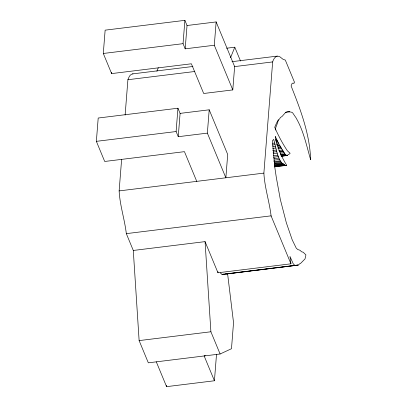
<?xml version="1.0" encoding="UTF-8"?>
<svg xmlns="http://www.w3.org/2000/svg" width="407" height="407" viewBox="0 0 407 407"><rect width="100%" height="100%" fill="white"/><g stroke="black" fill="none" stroke-linecap="round" stroke-linejoin="round"><path stroke-width="0.61" d="M196.749 181.364L184.447 151.658L104.696 161.467L96.362 141.346L98.204 118.03L177.951 108.221L180.092 113.385L178.251 136.701L207.361 133.125L225.86 177.783L227.701 154.467L209.203 109.804L180.092 113.385M103.297 53.475L105.138 30.159L184.89 20.35L187.027 25.514L185.185 48.83L214.296 45.248L232.794 89.911L203.688 93.493L191.382 63.787L111.63 73.596L103.297 53.475L183.048 43.666L185.185 48.83M111.63 73.596L111.732 72.334M227.605 273.799L233.537 322.644L231.481 348.723L220.106 353.998L148.326 362.825L139.123 340.598L133.287 250.458L126.323 233.638C124.644 219.266 119.887 205.382 119.134 190.908L121.627 159.32M125.117 115.1L127.91 79.721C128.841 77.396 129.747 74.522 132.514 73.906L192.928 66.478M178.251 136.701L176.114 131.537L177.951 108.221M183.048 43.666L184.89 20.35M216.499 354.517L214.428 380.764L166.58 386.65L166.677 385.398M207.361 133.125L209.203 109.804M214.296 45.248L216.137 21.932L187.027 25.514M232.794 89.911L234.636 66.595L216.137 21.932M271.123 216.183C269.444 201.689 264.657 187.693 263.878 173.107L272.654 61.92C273.397 58.908 276.083 54.614 279.665 56.629L283.155 59.376L285.307 60.073L294.475 82.214L293.879 83.532L293.243 83.023L292.119 83.354L291.102 85.953C300.508 109.671 309.773 133.867 310.638 159.732C306.532 145.696 303.617 130.957 296.22 118.183A11.798 2.803 83 0 0 295.294 116.768L292.587 112.744L291.707 112.251L289.759 111.854L285.399 112.388M275.33 130.067C275.498 126.409 277.996 123.499 278.246 119.826M156.893 71.21L158.308 67.71M230.55 57.718L234.793 47.207L226.607 48.214M281.832 156.156L287.495 155.459L287.886 154.797L289.667 153.836L290.14 153.297L287.408 150.829C282.438 143.386 278.281 135.495 274.705 127.284C276.043 124.394 277.121 120.772 279.726 118.747L280.342 117.537L282.041 116.473L285.816 112.22L288.568 111.35L289.759 111.854M225.748 273.835L226.175 273.596M275.641 267.877L298.29 265.089L299.974 263.573L300.422 263.568L305.011 258.923L305.927 254.914L303.184 252.213L301.648 251.806L299.923 250.234L297.787 249.557L296.255 248.158L292.206 239.83L286.36 222.817L280.326 199.471L276.287 177.299L274.862 167.704L272.751 144.877L272.492 140.619L273.646 139.408C276.338 147.446 276.592 157.209 282.504 163.655L282.926 163.553L285.261 165.384L286.732 165.334C281.308 156.715 277.045 146.561 275.249 136.442L279.517 145.213L284.829 153.861L286.518 155.388L287.495 155.459M205.291 355.433L204.151 355.957L214.428 380.764M220.324 272.894L221.988 274.384L224.328 274.109M222.99 274.455L298.29 265.089M231.949 61.681L277.264 56.11M127.91 79.721L194.8 71.495M234.636 66.595L272.654 61.92M96.362 141.346L176.114 131.537M275.458 139.372L276.704 139.219M275.437 140.7L277.309 140.466M275.915 141.743L277.788 141.514M272.741 143.289L274.608 143.06M276.455 142.984L278.322 142.75M276.363 144.317L278.856 144.012M272.492 144.994L274.984 144.689M277.025 145.518L279.517 145.213M277.528 145.889L280.021 145.584M272.838 146.683L275.325 146.378M278.067 146.993L280.56 146.688M272.731 148.407L275.844 148.026M278.017 147.909L281.13 147.527M277.956 148.764L281.695 148.306M272.68 150.509L276.419 150.046M278.714 150.427L282.453 149.969M273.066 152.091L276.806 151.628M279.329 151.389L283.069 150.926M279.823 152.025L283.562 151.567M273.57 153.556L277.309 153.098M280.479 153.149L284.254 152.686M280.423 154.406L284.829 153.861M273.545 155.657L277.905 155.118M281.034 154.96L285.439 154.416M280.891 155.581L285.928 154.96M281.486 156.008L286.518 155.388M281.354 156.161L287.016 155.464M273.448 157.229L278.429 156.614M273.982 158.664L278.963 158.053M273.896 160.17L279.502 159.478M273.804 161.615L280.036 160.846M274.389 162.322L280.621 161.554M274.338 163.288L281.191 162.444M274.313 163.899L281.792 162.978M274.404 164.652L282.926 163.553M274.679 165.206L283.486 164.123M274.649 165.608L284.086 164.443M274.588 166.265L284.656 165.028M274.562 166.697L285.261 165.384M274.298 166.885L286.732 165.334M119.134 190.908L263.878 173.107M126.323 233.638L271.067 215.842L290.939 263.812L217.969 272.787L205.062 241.631L133.287 250.458M221.988 274.384L297.756 265.023M225.946 273.987L251.109 270.894M252.365 270.736L274.384 268.03M139.123 340.598L210.897 331.771L220.106 353.998M132.514 73.906L132.987 73.865M295.96 265.481L294.958 265.41L293.294 263.919L289.962 256.42L290.939 263.772M234.793 47.207L240.527 61.055M156.303 361.843L166.58 386.65M217.969 272.746L217.913 271.647M205.062 241.631L210.897 331.771"/></g></svg>
